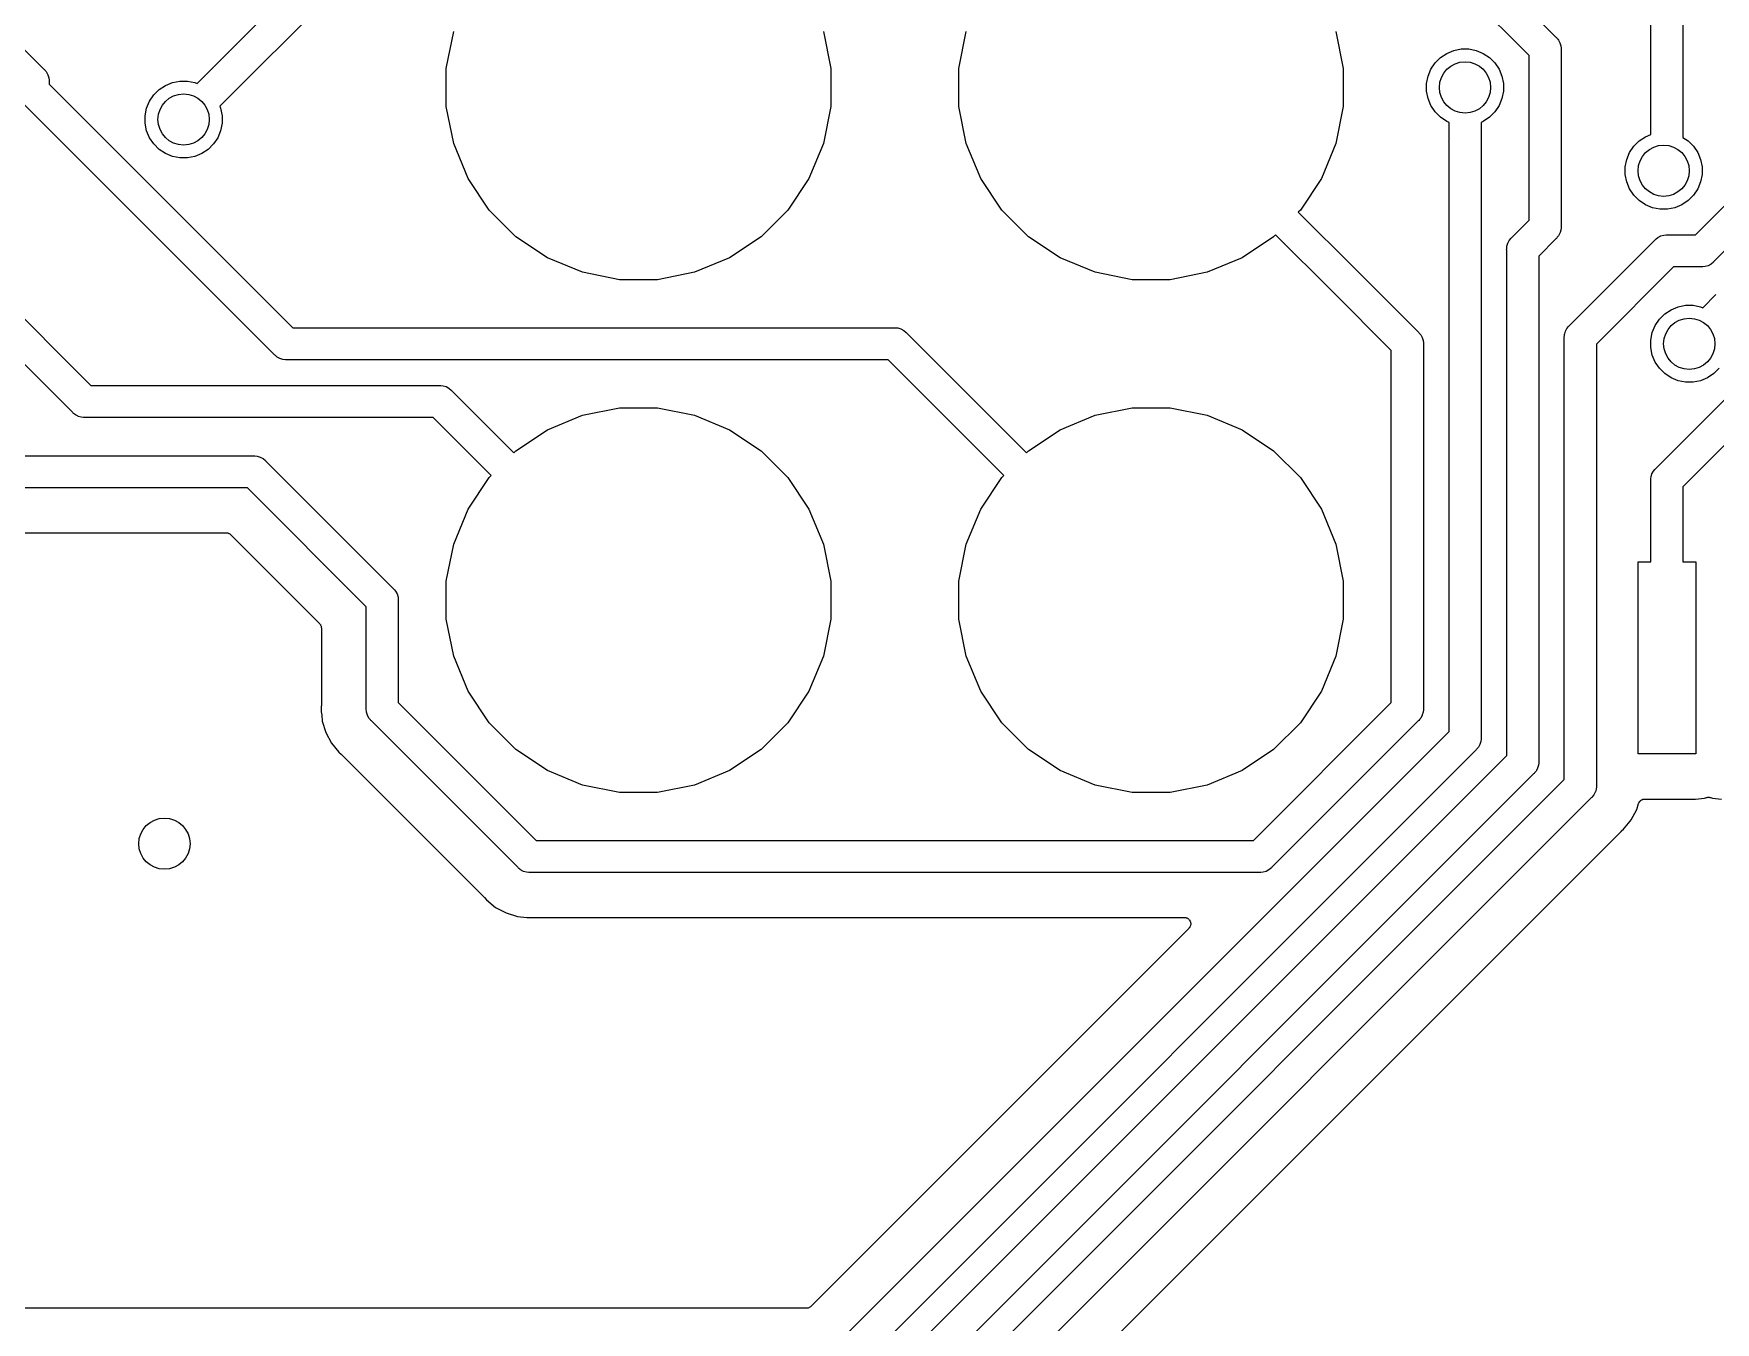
# Model space of a CAD drawing. Extents: x 3.36 to 8.33, y -5.94 to -3.6.
# Drawn here: x 6.176 to 6.693, y -5.6 to -5.204 of the extents above; entities that cross this region are included whole.
import ezdxf

# ---------------------------------------------------------------- set-up
doc = ezdxf.new("R2010")
doc.units = 0
doc.header["$MEASUREMENT"] = 0
doc.layers.add('BLACK', color=7, linetype='CONTINUOUS')

msp = doc.modelspace()

# ---------------------------------------------------------------- linework, layer by layer
at = {"layer": 'BLACK', "linetype": 'CONTINUOUS'}
for p, q in [((6.22656, -5.21924), (6.30737, -5.13842)), ((6.57747, -5.13842), (6.64406, -5.20501)), ((6.31306, -5.14665), (6.23352, -5.2262)), ((6.63583, -5.2107), (6.57178, -5.14665)), ((6.67323, -5.23491), (6.67323, -5.19291)), ((6.68307, -5.19291), (6.68307, -5.2358)), ((6.16929, -5.20465), (6.17949, -5.21485)), ((6.30315, -5.21466), (6.30542, -5.20325)), ((6.41899, -5.20325), (6.42126, -5.21466)), ((6.46063, -5.21466), (6.4629, -5.20325)), ((6.57647, -5.20325), (6.57874, -5.21466)), ((6.64406, -5.20501), (6.64424, -5.20516)), ((6.64424, -5.20516), (6.6444, -5.20535)), ((6.6444, -5.20535), (6.6444, -5.20535)), ((6.6444, -5.20535), (6.64466, -5.20567)), ((6.64466, -5.20567), (6.64486, -5.20591)), ((6.64486, -5.20591), (6.64532, -5.20677)), ((6.64532, -5.20677), (6.6456, -5.2077)), ((6.6456, -5.2077), (6.64567, -5.20842)), ((6.09252, -5.21056), (6.19397, -5.31201)), ((6.60567, -5.21488), (6.60697, -5.21294)), ((6.60697, -5.21294), (6.60861, -5.2113)), ((6.60861, -5.2113), (6.61055, -5.21001)), ((6.61055, -5.21001), (6.6127, -5.20912)), ((6.6127, -5.20912), (6.61498, -5.20866)), ((6.61498, -5.20866), (6.6173, -5.20866)), ((6.6173, -5.20866), (6.61959, -5.20912)), ((6.61959, -5.20912), (6.62174, -5.21001)), ((6.62174, -5.21001), (6.62367, -5.2113)), ((6.62367, -5.2113), (6.62532, -5.21294)), ((6.62532, -5.21294), (6.62661, -5.21488)), ((6.63583, -5.26129), (6.63583, -5.2107)), ((6.64567, -5.20842), (6.64567, -5.20842)), ((6.64567, -5.20842), (6.64569, -5.20866)), ((6.64569, -5.20866), (6.64567, -5.2089)), ((6.64567, -5.2089), (6.64567, -5.26309)), ((6.18828, -5.32024), (6.08429, -5.21625)), ((6.17949, -5.21485), (6.17968, -5.21501)), ((6.17968, -5.21501), (6.17983, -5.21519)), ((6.17983, -5.21519), (6.17983, -5.21519)), ((6.17983, -5.21519), (6.18018, -5.21562)), ((6.18018, -5.21562), (6.18029, -5.21576)), ((6.18029, -5.21576), (6.18075, -5.21661)), ((6.18075, -5.21661), (6.18103, -5.21754)), ((6.18103, -5.21754), (6.1811, -5.21826)), ((6.1811, -5.21826), (6.1811, -5.21826)), ((6.1811, -5.21826), (6.18113, -5.2185)), ((6.18113, -5.2185), (6.1811, -5.21874)), ((6.219, -5.21896), (6.22128, -5.2185)), ((6.22128, -5.2185), (6.2236, -5.2185)), ((6.2236, -5.2185), (6.22589, -5.21896)), ((6.30315, -5.22629), (6.30315, -5.21466)), ((6.42126, -5.21466), (6.42126, -5.22629)), ((6.46063, -5.22629), (6.46063, -5.21466)), ((6.57874, -5.21466), (6.57874, -5.22629)), ((6.60433, -5.21931), (6.60478, -5.21703)), ((6.60478, -5.21703), (6.60567, -5.21488)), ((6.62661, -5.21488), (6.6275, -5.21703)), ((6.6275, -5.21703), (6.62795, -5.21931)), ((6.1811, -5.21874), (6.1811, -5.21942)), ((6.1811, -5.21942), (6.25598, -5.29429)), ((6.21197, -5.22472), (6.21327, -5.22279)), ((6.21327, -5.22279), (6.21491, -5.22114)), ((6.21491, -5.22114), (6.21685, -5.21985)), ((6.21685, -5.21985), (6.219, -5.21896)), ((6.22589, -5.21896), (6.22656, -5.21924)), ((6.60433, -5.22164), (6.60433, -5.21931)), ((6.60478, -5.22392), (6.60433, -5.22164)), ((6.62795, -5.22164), (6.6275, -5.22392)), ((6.62795, -5.21931), (6.62795, -5.22164)), ((6.25029, -5.30252), (6.17287, -5.22511)), ((6.21063, -5.22915), (6.21108, -5.22687)), ((6.21108, -5.22687), (6.21197, -5.22472)), ((6.23352, -5.2262), (6.2338, -5.22687)), ((6.2338, -5.22687), (6.23425, -5.22915)), ((6.30542, -5.2377), (6.30315, -5.22629)), ((6.42126, -5.22629), (6.41899, -5.2377)), ((6.4629, -5.2377), (6.46063, -5.22629)), ((6.57874, -5.22629), (6.57647, -5.2377)), ((6.60567, -5.22607), (6.60478, -5.22392)), ((6.60697, -5.228), (6.60567, -5.22607)), ((6.60861, -5.22965), (6.60697, -5.228)), ((6.62532, -5.228), (6.62367, -5.22965)), ((6.62661, -5.22607), (6.62532, -5.228)), ((6.6275, -5.22392), (6.62661, -5.22607)), ((6.21063, -5.23148), (6.21063, -5.22915)), ((6.21108, -5.23376), (6.21063, -5.23148)), ((6.21197, -5.23591), (6.21108, -5.23376)), ((6.2338, -5.23376), (6.23291, -5.23591)), ((6.23425, -5.23148), (6.2338, -5.23376)), ((6.23425, -5.22915), (6.23425, -5.23148)), ((6.61055, -5.23094), (6.60861, -5.22965)), ((6.61122, -5.23122), (6.61055, -5.23094)), ((6.61122, -5.23693), (6.61122, -5.23122)), ((6.62174, -5.23094), (6.62106, -5.23122)), ((6.62106, -5.23122), (6.62106, -5.23693)), ((6.62367, -5.22965), (6.62174, -5.23094)), ((6.21327, -5.23784), (6.21197, -5.23591)), ((6.21491, -5.23949), (6.21327, -5.23784)), ((6.23162, -5.23784), (6.22997, -5.23949)), ((6.23291, -5.23591), (6.23162, -5.23784)), ((6.30987, -5.24845), (6.30542, -5.2377)), ((6.41899, -5.2377), (6.41454, -5.24845)), ((6.46735, -5.24845), (6.4629, -5.2377)), ((6.57647, -5.2377), (6.57202, -5.24845)), ((6.6112, -5.23718), (6.61122, -5.23693)), ((6.61122, -5.23742), (6.6112, -5.23718)), ((6.61122, -5.41832), (6.61122, -5.23742)), ((6.62106, -5.23693), (6.62109, -5.23718)), ((6.62109, -5.23718), (6.62106, -5.23742)), ((6.62106, -5.23742), (6.62106, -5.23742)), ((6.62106, -5.23742), (6.62106, -5.23743)), ((6.62106, -5.23743), (6.62106, -5.42012)), ((6.6667, -5.24047), (6.66799, -5.23853)), ((6.66799, -5.23853), (6.66964, -5.23689)), ((6.66964, -5.23689), (6.67157, -5.2356)), ((6.67157, -5.2356), (6.67323, -5.23491)), ((6.67484, -5.33744), (6.77657, -5.2357)), ((6.68307, -5.2358), (6.68469, -5.23689)), ((6.68469, -5.23689), (6.68634, -5.23853)), ((6.68634, -5.23853), (6.68763, -5.24047)), ((6.21685, -5.24078), (6.21491, -5.23949)), ((6.219, -5.24167), (6.21685, -5.24078)), ((6.22128, -5.24213), (6.219, -5.24167)), ((6.2236, -5.24213), (6.22128, -5.24213)), ((6.22589, -5.24167), (6.2236, -5.24213)), ((6.22804, -5.24078), (6.22589, -5.24167)), ((6.22997, -5.23949), (6.22804, -5.24078)), ((6.66535, -5.2449), (6.66581, -5.24262)), ((6.66581, -5.24262), (6.6667, -5.24047)), ((6.78481, -5.24139), (6.68307, -5.34312)), ((6.68763, -5.24047), (6.68852, -5.24262)), ((6.68852, -5.24262), (6.68898, -5.2449)), ((6.31633, -5.25812), (6.30987, -5.24845)), ((6.41454, -5.24845), (6.40808, -5.25812)), ((6.47381, -5.25812), (6.46735, -5.24845)), ((6.57202, -5.24845), (6.56556, -5.25812)), ((6.66535, -5.24723), (6.66535, -5.2449)), ((6.66581, -5.24951), (6.66535, -5.24723)), ((6.6667, -5.25166), (6.66581, -5.24951)), ((6.68852, -5.24951), (6.68763, -5.25166)), ((6.68898, -5.24723), (6.68852, -5.24951)), ((6.68898, -5.2449), (6.68898, -5.24723)), ((6.66799, -5.25359), (6.6667, -5.25166)), ((6.66964, -5.25524), (6.66799, -5.25359)), ((6.68634, -5.25359), (6.68469, -5.25524)), ((6.68763, -5.25166), (6.68634, -5.25359)), ((6.68694, -5.26575), (6.69882, -5.25387)), ((6.32456, -5.26634), (6.31633, -5.25812)), ((6.40808, -5.25812), (6.39985, -5.26634)), ((6.48204, -5.26634), (6.47381, -5.25812)), ((6.56556, -5.25812), (6.56492, -5.25875)), ((6.56492, -5.25875), (6.58239, -5.27622)), ((6.67157, -5.25653), (6.66964, -5.25524)), ((6.67372, -5.25742), (6.67157, -5.25653)), ((6.676, -5.25787), (6.67372, -5.25742)), ((6.67833, -5.25787), (6.676, -5.25787)), ((6.68061, -5.25742), (6.67833, -5.25787)), ((6.68276, -5.25653), (6.68061, -5.25742)), ((6.68469, -5.25524), (6.68276, -5.25653)), ((6.70705, -5.25956), (6.69263, -5.27398)), ((6.63055, -5.26657), (6.63583, -5.26129)), ((6.64538, -5.265), (6.64532, -5.26522)), ((6.6456, -5.26429), (6.64538, -5.265)), ((6.64567, -5.26357), (6.6456, -5.26429)), ((6.64567, -5.26309), (6.64569, -5.26333)), ((6.64569, -5.26333), (6.64567, -5.26357)), ((6.64567, -5.26357), (6.64567, -5.26357)), ((6.33423, -5.27281), (6.32456, -5.26634)), ((6.39985, -5.26634), (6.39018, -5.27281)), ((6.49171, -5.27281), (6.48204, -5.26634)), ((6.55733, -5.26634), (6.54766, -5.27281)), ((6.55796, -5.26571), (6.55733, -5.26634)), ((6.57543, -5.28318), (6.55796, -5.26571)), ((6.62891, -5.27022), (6.62894, -5.26998)), ((6.62894, -5.27046), (6.62891, -5.27022)), ((6.62894, -5.26998), (6.62901, -5.26926)), ((6.62894, -5.26998), (6.62894, -5.26998)), ((6.62901, -5.26926), (6.62929, -5.26833)), ((6.62929, -5.26833), (6.62975, -5.26747)), ((6.62975, -5.26747), (6.63036, -5.26672)), ((6.63036, -5.26672), (6.63055, -5.26657)), ((6.64406, -5.26698), (6.63878, -5.27226)), ((6.64424, -5.26683), (6.64406, -5.26698)), ((6.6445, -5.26651), (6.64424, -5.26683)), ((6.64486, -5.26608), (6.6445, -5.26651)), ((6.64532, -5.26522), (6.64486, -5.26608)), ((6.64827, -5.29359), (6.6745, -5.26736)), ((6.6745, -5.26736), (6.67465, -5.26717)), ((6.67465, -5.26717), (6.67484, -5.26702)), ((6.67484, -5.26702), (6.6754, -5.26656)), ((6.67484, -5.26702), (6.67484, -5.26702)), ((6.6754, -5.26656), (6.67626, -5.2661)), ((6.6754, -5.26656), (6.6754, -5.26656)), ((6.6754, -5.26656), (6.6754, -5.26656)), ((6.67626, -5.2661), (6.67718, -5.26582)), ((6.67718, -5.26582), (6.67791, -5.26575)), ((6.67791, -5.26575), (6.67815, -5.26572)), ((6.67791, -5.26575), (6.67791, -5.26575)), ((6.67815, -5.26572), (6.67839, -5.26575)), ((6.67839, -5.26575), (6.68694, -5.26575)), ((6.34498, -5.27726), (6.33423, -5.27281)), ((6.39018, -5.27281), (6.37943, -5.27726)), ((6.50246, -5.27726), (6.49171, -5.27281)), ((6.54766, -5.27281), (6.53691, -5.27726)), ((6.62894, -5.42566), (6.62894, -5.27046)), ((6.63878, -5.27226), (6.63878, -5.42746)), ((6.69087, -5.27524), (6.68994, -5.27552)), ((6.69172, -5.27478), (6.69087, -5.27524)), ((6.69247, -5.27417), (6.69172, -5.27478)), ((6.69263, -5.27398), (6.69247, -5.27417)), ((6.35639, -5.27953), (6.34498, -5.27726)), ((6.36802, -5.27953), (6.35639, -5.27953)), ((6.37943, -5.27726), (6.36802, -5.27953)), ((6.51387, -5.27953), (6.50246, -5.27726)), ((6.5255, -5.27953), (6.51387, -5.27953)), ((6.53691, -5.27726), (6.5255, -5.27953)), ((6.58239, -5.27622), (6.58239, -5.27622)), ((6.58239, -5.27622), (6.60173, -5.29556)), ((6.68019, -5.27559), (6.6565, -5.29928)), ((6.68874, -5.27559), (6.68019, -5.27559)), ((6.68898, -5.27561), (6.68874, -5.27559)), ((6.68922, -5.27559), (6.68898, -5.27561)), ((6.68994, -5.27552), (6.68922, -5.27559)), ((6.68922, -5.27559), (6.68922, -5.27559)), ((6.5935, -5.30125), (6.57543, -5.28318)), ((6.57543, -5.28318), (6.57543, -5.28318)), ((6.68916, -5.28813), (6.6932, -5.28409)), ((6.67587, -5.29168), (6.67751, -5.29004)), ((6.67751, -5.29004), (6.67944, -5.28875)), ((6.67944, -5.28875), (6.68159, -5.28786)), ((6.68159, -5.28786), (6.68388, -5.2874)), ((6.68388, -5.2874), (6.6862, -5.2874)), ((6.6862, -5.2874), (6.68848, -5.28786)), ((6.68848, -5.28786), (6.68916, -5.28813)), ((6.25598, -5.29429), (6.4407, -5.29429)), ((6.4407, -5.29429), (6.44094, -5.29427)), ((6.44094, -5.29427), (6.44119, -5.29429)), ((6.44119, -5.29429), (6.44119, -5.29429)), ((6.44119, -5.29429), (6.44191, -5.29436)), ((6.44191, -5.29436), (6.44284, -5.29464)), ((6.44284, -5.29464), (6.44369, -5.2951)), ((6.44369, -5.2951), (6.44444, -5.29572)), ((6.44444, -5.29572), (6.4446, -5.2959)), ((6.4446, -5.2959), (6.46428, -5.31559)), ((6.60173, -5.29556), (6.60192, -5.29571)), ((6.60192, -5.29571), (6.60207, -5.2959)), ((6.60207, -5.2959), (6.60207, -5.2959)), ((6.60207, -5.2959), (6.60244, -5.29635)), ((6.64676, -5.29616), (6.64701, -5.29535)), ((6.64701, -5.29535), (6.64746, -5.2945)), ((6.64746, -5.2945), (6.64792, -5.29394)), ((6.64792, -5.29394), (6.64808, -5.29375)), ((6.64792, -5.29394), (6.64792, -5.29394)), ((6.64808, -5.29375), (6.64827, -5.29359)), ((6.67323, -5.29805), (6.67368, -5.29577)), ((6.67368, -5.29577), (6.67457, -5.29362)), ((6.67457, -5.29362), (6.67587, -5.29168)), ((6.5935, -5.40938), (6.5935, -5.30125)), ((6.60244, -5.29635), (6.60254, -5.29646)), ((6.60254, -5.29646), (6.60299, -5.29732)), ((6.60299, -5.29732), (6.60327, -5.29825)), ((6.60327, -5.29825), (6.60335, -5.29897)), ((6.60335, -5.29897), (6.60335, -5.29897)), ((6.60335, -5.29897), (6.60337, -5.29921)), ((6.60337, -5.29921), (6.60335, -5.29945)), ((6.60335, -5.29945), (6.60335, -5.41118)), ((6.64663, -5.29724), (6.6467, -5.29654)), ((6.64665, -5.29749), (6.64663, -5.29724)), ((6.64665, -5.433), (6.64665, -5.29749)), ((6.6467, -5.29654), (6.64672, -5.29628)), ((6.64672, -5.29628), (6.64676, -5.29616)), ((6.6565, -5.29928), (6.6565, -5.4348)), ((6.67323, -5.30038), (6.67323, -5.29805)), ((6.67368, -5.30266), (6.67323, -5.30038)), ((6.25044, -5.30271), (6.25029, -5.30252)), ((6.25063, -5.30286), (6.25044, -5.30271)), ((6.25109, -5.30324), (6.25063, -5.30286)), ((6.25063, -5.30286), (6.25063, -5.30286)), ((6.25119, -5.30332), (6.25109, -5.30324)), ((6.25204, -5.30378), (6.25119, -5.30332)), ((6.25297, -5.30406), (6.25204, -5.30378)), ((6.2537, -5.30413), (6.25297, -5.30406)), ((6.25394, -5.30416), (6.2537, -5.30413)), ((6.2537, -5.30413), (6.2537, -5.30413)), ((6.25418, -5.30413), (6.25394, -5.30416)), ((6.43891, -5.30413), (6.25418, -5.30413)), ((6.45732, -5.32255), (6.43891, -5.30413)), ((6.67457, -5.30481), (6.67368, -5.30266)), ((6.67587, -5.30674), (6.67457, -5.30481)), ((6.67751, -5.30839), (6.67587, -5.30674)), ((6.67944, -5.30968), (6.67751, -5.30839)), ((6.68159, -5.31057), (6.67944, -5.30968)), ((6.68388, -5.31102), (6.68159, -5.31057)), ((6.6862, -5.31102), (6.68388, -5.31102)), ((6.68848, -5.31057), (6.6862, -5.31102)), ((6.69063, -5.30968), (6.68848, -5.31057)), ((6.69257, -5.30839), (6.69063, -5.30968)), ((6.69421, -5.30674), (6.69257, -5.30839)), ((6.19397, -5.31201), (6.30094, -5.31201)), ((6.30094, -5.31201), (6.30118, -5.31198)), ((6.30118, -5.31198), (6.30142, -5.31201)), ((6.30142, -5.31201), (6.30142, -5.31201)), ((6.30142, -5.31201), (6.30215, -5.31208)), ((6.30215, -5.31208), (6.30307, -5.31236)), ((6.30307, -5.31236), (6.30393, -5.31282)), ((6.30393, -5.31282), (6.30468, -5.31343)), ((6.30468, -5.31343), (6.30483, -5.31362)), ((6.30483, -5.31362), (6.3068, -5.31559)), ((6.3068, -5.31559), (6.3068, -5.31559)), ((6.3068, -5.31559), (6.32393, -5.33271)), ((6.46428, -5.31559), (6.46428, -5.31559)), ((6.46428, -5.31559), (6.48141, -5.33271)), ((6.18843, -5.32043), (6.18828, -5.32024)), ((6.18862, -5.32058), (6.18843, -5.32043)), ((6.18918, -5.32104), (6.18862, -5.32058)), ((6.18862, -5.32058), (6.18862, -5.32058)), ((6.19002, -5.32149), (6.18918, -5.32104)), ((6.19004, -5.3215), (6.19002, -5.32149)), ((6.19096, -5.32178), (6.19004, -5.3215)), ((6.19169, -5.32185), (6.19096, -5.32178)), ((6.19193, -5.32187), (6.19169, -5.32185)), ((6.19169, -5.32185), (6.19169, -5.32185)), ((6.19217, -5.32185), (6.19193, -5.32187)), ((6.29914, -5.32185), (6.19217, -5.32185)), ((6.29984, -5.32255), (6.29914, -5.32185)), ((6.33423, -5.32562), (6.34498, -5.32117)), ((6.34498, -5.32117), (6.35639, -5.3189)), ((6.35639, -5.3189), (6.36802, -5.3189)), ((6.36802, -5.3189), (6.37943, -5.32117)), ((6.37943, -5.32117), (6.39018, -5.32562)), ((6.49171, -5.32562), (6.50246, -5.32117)), ((6.50246, -5.32117), (6.51387, -5.3189)), ((6.51387, -5.3189), (6.5255, -5.3189)), ((6.5255, -5.3189), (6.53691, -5.32117)), ((6.53691, -5.32117), (6.54766, -5.32562)), ((6.31697, -5.33967), (6.29984, -5.32255)), ((6.29984, -5.32255), (6.29984, -5.32255)), ((6.32456, -5.33208), (6.33423, -5.32562)), ((6.39018, -5.32562), (6.39985, -5.33208)), ((6.47445, -5.33967), (6.45732, -5.32255)), ((6.45732, -5.32255), (6.45732, -5.32255)), ((6.48204, -5.33208), (6.49171, -5.32562)), ((6.54766, -5.32562), (6.55733, -5.33208)), ((6.32393, -5.33271), (6.32456, -5.33208)), ((6.39985, -5.33208), (6.40808, -5.34031)), ((6.48141, -5.33271), (6.48204, -5.33208)), ((6.55733, -5.33208), (6.56556, -5.34031)), ((6.14968, -5.33366), (6.24385, -5.33366)), ((6.24385, -5.33366), (6.24409, -5.33364)), ((6.24409, -5.33364), (6.24434, -5.33366)), ((6.24434, -5.33366), (6.24434, -5.33366)), ((6.24434, -5.33366), (6.24506, -5.33373)), ((6.24506, -5.33373), (6.24599, -5.33401)), ((6.24599, -5.33401), (6.24684, -5.33447)), ((6.24684, -5.33447), (6.24759, -5.33509)), ((6.24759, -5.33509), (6.24775, -5.33527)), ((6.24775, -5.33527), (6.28677, -5.3743)), ((6.67465, -5.33759), (6.67484, -5.33744)), ((6.30987, -5.34998), (6.31633, -5.34031)), ((6.31633, -5.34031), (6.31697, -5.33967)), ((6.40808, -5.34031), (6.41454, -5.34998)), ((6.46735, -5.34998), (6.47381, -5.34031)), ((6.47381, -5.34031), (6.47445, -5.33967)), ((6.56556, -5.34031), (6.57202, -5.34998)), ((6.6732, -5.34109), (6.67326, -5.34047)), ((6.67323, -5.34133), (6.6732, -5.34109)), ((6.67323, -5.36614), (6.67323, -5.34133)), ((6.67326, -5.34047), (6.6733, -5.34012)), ((6.6733, -5.34012), (6.67358, -5.33919)), ((6.67358, -5.33919), (6.67404, -5.33834)), ((6.67404, -5.33834), (6.6745, -5.33778)), ((6.6745, -5.33778), (6.67465, -5.33759)), ((6.6745, -5.33778), (6.6745, -5.33778)), ((6.24206, -5.3435), (6.14788, -5.3435)), ((6.27854, -5.37999), (6.24206, -5.3435)), ((6.68307, -5.34312), (6.68307, -5.36614)), ((6.30542, -5.36073), (6.30987, -5.34998)), ((6.41454, -5.34998), (6.41899, -5.36073)), ((6.4629, -5.36073), (6.46735, -5.34998)), ((6.57202, -5.34998), (6.57647, -5.36073)), ((6.16181, -5.35728), (6.23553, -5.35728)), ((6.23553, -5.35728), (6.23554, -5.35728)), ((6.23554, -5.35728), (6.23554, -5.35728)), ((6.23554, -5.35728), (6.23554, -5.35728)), ((6.23554, -5.35728), (6.23556, -5.35728)), ((6.23556, -5.35728), (6.23574, -5.3573)), ((6.23574, -5.3573), (6.23592, -5.35732)), ((6.23592, -5.35732), (6.23593, -5.35733)), ((6.23593, -5.35733), (6.23594, -5.35733)), ((6.23594, -5.35733), (6.23611, -5.35738)), ((6.23611, -5.35738), (6.23629, -5.35743)), ((6.23629, -5.35743), (6.2363, -5.35744)), ((6.2363, -5.35744), (6.23631, -5.35744)), ((6.23631, -5.35744), (6.23647, -5.35753)), ((6.23647, -5.35753), (6.23663, -5.35762)), ((6.23663, -5.35762), (6.23664, -5.35762)), ((6.23664, -5.35762), (6.23665, -5.35763)), ((6.23665, -5.35763), (6.23678, -5.35774)), ((6.23678, -5.35774), (6.23692, -5.35786)), ((6.23692, -5.35786), (6.26419, -5.38512)), ((6.30315, -5.37214), (6.30542, -5.36073)), ((6.41899, -5.36073), (6.42126, -5.37214)), ((6.46063, -5.37214), (6.4629, -5.36073)), ((6.57647, -5.36073), (6.57874, -5.37214)), ((6.66929, -5.4252), (6.66929, -5.36614)), ((6.66929, -5.36614), (6.67323, -5.36614)), ((6.68307, -5.36614), (6.68701, -5.36614)), ((6.68701, -5.36614), (6.68701, -5.4252)), ((6.30315, -5.38377), (6.30315, -5.37214)), ((6.42126, -5.37214), (6.42126, -5.38377)), ((6.46063, -5.38377), (6.46063, -5.37214)), ((6.57874, -5.37214), (6.57874, -5.38377)), ((6.28677, -5.3743), (6.28696, -5.37446)), ((6.28696, -5.37446), (6.28711, -5.37464)), ((6.28711, -5.37464), (6.28712, -5.37464)), ((6.28712, -5.37464), (6.28724, -5.37479)), ((6.28724, -5.37479), (6.28758, -5.37521)), ((6.28758, -5.37521), (6.28803, -5.37606)), ((6.28803, -5.37606), (6.28831, -5.37699)), ((6.28831, -5.37699), (6.28839, -5.37771)), ((6.28839, -5.37771), (6.28839, -5.37771)), ((6.28839, -5.37771), (6.28841, -5.37795)), ((6.28841, -5.37795), (6.28839, -5.37819)), ((6.28839, -5.37819), (6.28839, -5.40938)), ((6.27854, -5.41118), (6.27854, -5.37999)), ((6.30542, -5.39518), (6.30315, -5.38377)), ((6.42126, -5.38377), (6.41899, -5.39518)), ((6.4629, -5.39518), (6.46063, -5.38377)), ((6.57874, -5.38377), (6.57647, -5.39518)), ((6.26419, -5.38512), (6.26419, -5.38513)), ((6.26419, -5.38513), (6.26419, -5.38513)), ((6.26419, -5.38513), (6.26419, -5.38513)), ((6.26419, -5.38513), (6.26421, -5.38514)), ((6.26421, -5.38514), (6.26432, -5.38528)), ((6.26432, -5.38528), (6.26443, -5.38542)), ((6.26443, -5.38542), (6.26444, -5.38543)), ((6.26444, -5.38543), (6.26445, -5.38544)), ((6.26445, -5.38544), (6.26453, -5.3856)), ((6.26453, -5.3856), (6.26462, -5.38576)), ((6.26462, -5.38576), (6.26462, -5.38577)), ((6.26462, -5.38577), (6.26462, -5.38578)), ((6.26462, -5.38578), (6.26467, -5.38596)), ((6.26467, -5.38596), (6.26473, -5.38613)), ((6.26473, -5.38613), (6.26473, -5.38614)), ((6.26473, -5.38614), (6.26473, -5.38615)), ((6.26473, -5.38615), (6.26475, -5.38633)), ((6.26475, -5.38633), (6.26476, -5.38651)), ((6.26476, -5.38651), (6.26476, -5.4104)), ((6.30987, -5.40593), (6.30542, -5.39518)), ((6.41899, -5.39518), (6.41454, -5.40593)), ((6.46735, -5.40593), (6.4629, -5.39518)), ((6.57647, -5.39518), (6.57202, -5.40593)), ((6.28839, -5.40938), (6.33078, -5.45177)), ((6.31633, -5.4156), (6.30987, -5.40593)), ((6.41454, -5.40593), (6.40808, -5.4156)), ((6.47381, -5.4156), (6.46735, -5.40593)), ((6.55111, -5.45177), (6.5935, -5.40938)), ((6.57202, -5.40593), (6.56556, -5.4156)), ((6.26475, -5.4106), (6.26467, -5.41142)), ((6.26467, -5.41142), (6.26475, -5.41224)), ((6.26476, -5.41043), (6.26475, -5.41051)), ((6.26475, -5.41051), (6.26475, -5.4106)), ((6.26475, -5.41224), (6.26475, -5.41224)), ((6.26475, -5.41224), (6.26486, -5.41331)), ((6.26476, -5.4104), (6.26476, -5.41043)), ((6.26486, -5.41331), (6.26486, -5.41331)), ((6.26486, -5.41331), (6.26503, -5.41508)), ((6.27852, -5.41142), (6.27854, -5.41118)), ((6.27854, -5.41166), (6.27852, -5.41142)), ((6.27858, -5.41205), (6.27854, -5.41166)), ((6.27854, -5.41166), (6.27854, -5.41166)), ((6.27861, -5.41238), (6.27858, -5.41205)), ((6.2789, -5.41331), (6.27861, -5.41238)), ((6.27935, -5.41416), (6.2789, -5.41331)), ((6.27981, -5.41472), (6.27935, -5.41416)), ((6.27997, -5.41491), (6.27981, -5.41472)), ((6.28016, -5.41507), (6.27997, -5.41491)), ((6.60192, -5.41492), (6.60173, -5.41507)), ((6.60217, -5.41461), (6.60192, -5.41492)), ((6.60254, -5.41417), (6.60217, -5.41461)), ((6.60299, -5.41331), (6.60254, -5.41417)), ((6.60302, -5.41321), (6.60299, -5.41331)), ((6.60327, -5.41238), (6.60302, -5.41321)), ((6.60335, -5.41166), (6.60327, -5.41238)), ((6.60335, -5.41118), (6.60337, -5.41142)), ((6.60337, -5.41142), (6.60335, -5.41166)), ((6.60335, -5.41166), (6.60335, -5.41166)), ((6.26503, -5.41508), (6.2661, -5.41861)), ((6.2661, -5.41861), (6.26784, -5.42186)), ((6.32509, -5.46), (6.28016, -5.41507)), ((6.32456, -5.42382), (6.31633, -5.4156)), ((6.40808, -5.4156), (6.39985, -5.42382)), ((6.42029, -5.60925), (6.61122, -5.41832)), ((6.48204, -5.42382), (6.47381, -5.4156)), ((6.60173, -5.41507), (6.5568, -5.46)), ((6.56556, -5.4156), (6.55733, -5.42382)), ((6.62106, -5.42012), (6.62109, -5.42036)), ((6.26784, -5.42186), (6.27018, -5.4247)), ((6.27018, -5.4247), (6.27082, -5.42523)), ((6.27082, -5.42523), (6.27084, -5.42525)), ((6.27084, -5.42525), (6.27089, -5.42531)), ((6.27089, -5.42531), (6.27096, -5.42536)), ((6.33423, -5.43029), (6.32456, -5.42382)), ((6.39985, -5.42382), (6.39018, -5.43029)), ((6.61945, -5.42401), (6.42598, -5.61748)), ((6.49171, -5.43029), (6.48204, -5.42382)), ((6.55733, -5.42382), (6.54766, -5.43029)), ((6.61964, -5.42386), (6.61945, -5.42401)), ((6.61979, -5.42367), (6.61964, -5.42386)), ((6.6202, -5.42317), (6.61979, -5.42367)), ((6.61979, -5.42367), (6.61979, -5.42367)), ((6.62025, -5.42311), (6.6202, -5.42317)), ((6.62071, -5.42225), (6.62025, -5.42311)), ((6.62099, -5.42133), (6.62071, -5.42225)), ((6.62106, -5.4206), (6.62099, -5.42133)), ((6.62109, -5.42036), (6.62106, -5.4206)), ((6.62106, -5.4206), (6.62106, -5.4206)), ((6.68701, -5.4252), (6.66929, -5.4252)), ((6.27096, -5.42536), (6.3148, -5.4692)), ((6.34498, -5.43474), (6.33423, -5.43029)), ((6.39018, -5.43029), (6.37943, -5.43474)), ((6.42763, -5.62697), (6.62894, -5.42566)), ((6.50246, -5.43474), (6.49171, -5.43029)), ((6.54766, -5.43029), (6.53691, -5.43474)), ((6.63797, -5.43045), (6.63751, -5.43101)), ((6.63806, -5.43028), (6.63797, -5.43045)), ((6.63843, -5.42959), (6.63806, -5.43028)), ((6.63871, -5.42867), (6.63843, -5.42959)), ((6.63878, -5.42794), (6.63871, -5.42867)), ((6.63878, -5.42746), (6.6388, -5.4277)), ((6.6388, -5.4277), (6.63878, -5.42794)), ((6.63878, -5.42794), (6.63878, -5.42794)), ((6.35639, -5.43701), (6.34498, -5.43474)), ((6.37943, -5.43474), (6.36802, -5.43701)), ((6.63717, -5.43135), (6.43332, -5.6352)), ((6.43497, -5.64469), (6.64665, -5.433)), ((6.51387, -5.43701), (6.50246, -5.43474)), ((6.53691, -5.43474), (6.5255, -5.43701)), ((6.63735, -5.4312), (6.63717, -5.43135)), ((6.63751, -5.43101), (6.63735, -5.4312)), ((6.63751, -5.43101), (6.63751, -5.43101)), ((6.6565, -5.43528), (6.65642, -5.436)), ((6.6565, -5.4348), (6.65652, -5.43504)), ((6.65652, -5.43504), (6.6565, -5.43528)), ((6.6565, -5.43528), (6.6565, -5.43528)), ((6.36802, -5.43701), (6.35639, -5.43701)), ((6.65488, -5.43869), (6.44066, -5.65292)), ((6.5255, -5.43701), (6.51387, -5.43701)), ((6.65507, -5.43854), (6.65488, -5.43869)), ((6.65523, -5.43834), (6.65507, -5.43854)), ((6.65569, -5.43779), (6.65523, -5.43834)), ((6.65614, -5.43693), (6.65569, -5.43779)), ((6.65618, -5.43681), (6.65614, -5.43693)), ((6.65642, -5.436), (6.65618, -5.43681)), ((6.66894, -5.44223), (6.66948, -5.44045)), ((6.66948, -5.44042), (6.66952, -5.44034)), ((6.66948, -5.44045), (6.66948, -5.44042)), ((6.66952, -5.44034), (6.66954, -5.44026)), ((6.66954, -5.44026), (6.66959, -5.44017)), ((6.66959, -5.44017), (6.66964, -5.44007)), ((6.66964, -5.44007), (6.66969, -5.44)), ((6.66969, -5.44), (6.66973, -5.43992)), ((6.66973, -5.43992), (6.66979, -5.43984)), ((6.66979, -5.43984), (6.66985, -5.43975)), ((6.66985, -5.43975), (6.66992, -5.43969)), ((6.66992, -5.43969), (6.66997, -5.43962)), ((6.66997, -5.43962), (6.67005, -5.43956)), ((6.67005, -5.43956), (6.67013, -5.43949)), ((6.67013, -5.43949), (6.6702, -5.43944)), ((6.6702, -5.43944), (6.67027, -5.43938)), ((6.67027, -5.43938), (6.67036, -5.43933)), ((6.67036, -5.43933), (6.67045, -5.43928)), ((6.67045, -5.43928), (6.67053, -5.43924)), ((6.67053, -5.43924), (6.67061, -5.4392)), ((6.67061, -5.4392), (6.67071, -5.43917)), ((6.67071, -5.43917), (6.67081, -5.43913)), ((6.67081, -5.43913), (6.67089, -5.43912)), ((6.67089, -5.43912), (6.67098, -5.43909)), ((6.67098, -5.43909), (6.67108, -5.43908)), ((6.67108, -5.43908), (6.67118, -5.43906)), ((6.67118, -5.43906), (6.67127, -5.43906)), ((6.67127, -5.43906), (6.67136, -5.43905)), ((6.67136, -5.43905), (6.68691, -5.43905)), ((6.68691, -5.43905), (6.68971, -5.43878)), ((6.68971, -5.43878), (6.69037, -5.43858)), ((6.69037, -5.43858), (6.69038, -5.43857)), ((6.69038, -5.43857), (6.69038, -5.43857)), ((6.69038, -5.43857), (6.69038, -5.43857)), ((6.69038, -5.43857), (6.6904, -5.43857)), ((6.6904, -5.43857), (6.69058, -5.43853)), ((6.69058, -5.43853), (6.69076, -5.4385)), ((6.69076, -5.4385), (6.69077, -5.4385)), ((6.69077, -5.4385), (6.69078, -5.4385)), ((6.69078, -5.4385), (6.69096, -5.4385)), ((6.69096, -5.4385), (6.69114, -5.4385)), ((6.69114, -5.4385), (6.69115, -5.4385)), ((6.69115, -5.4385), (6.69116, -5.4385)), ((6.69116, -5.4385), (6.69134, -5.43854)), ((6.69134, -5.43854), (6.69152, -5.43858)), ((6.69152, -5.43858), (6.69218, -5.43878)), ((6.69218, -5.43878), (6.69498, -5.43905)), ((6.66539, -5.44769), (6.66688, -5.44587)), ((6.66688, -5.44587), (6.6672, -5.44548)), ((6.66688, -5.44587), (6.66688, -5.44587)), ((6.6672, -5.44548), (6.66894, -5.44223)), ((6.4678, -5.64526), (6.66408, -5.44898)), ((6.66408, -5.44898), (6.6641, -5.44896)), ((6.6641, -5.44896), (6.66416, -5.44891)), ((6.66416, -5.44891), (6.66422, -5.44885)), ((6.66422, -5.44885), (6.66486, -5.44833)), ((6.66486, -5.44833), (6.66539, -5.44769)), ((6.66539, -5.44769), (6.66539, -5.44769)), ((6.33078, -5.45177), (6.55111, -5.45177)), ((6.32524, -5.46019), (6.32509, -5.46)), ((6.32543, -5.46034), (6.32524, -5.46019)), ((6.32575, -5.46061), (6.32543, -5.46034)), ((6.32543, -5.46034), (6.32543, -5.46034)), ((6.32599, -5.4608), (6.32575, -5.46061)), ((6.32685, -5.46126), (6.32599, -5.4608)), ((6.32777, -5.46154), (6.32685, -5.46126)), ((6.55504, -5.46126), (6.55412, -5.46154)), ((6.5559, -5.4608), (6.55504, -5.46126)), ((6.55665, -5.46019), (6.5559, -5.4608)), ((6.5568, -5.46), (6.55665, -5.46019)), ((6.3285, -5.46161), (6.32777, -5.46154)), ((6.32874, -5.46164), (6.3285, -5.46161)), ((6.3285, -5.46161), (6.3285, -5.46161)), ((6.32898, -5.46161), (6.32874, -5.46164)), ((6.55291, -5.46161), (6.32898, -5.46161)), ((6.55315, -5.46164), (6.55291, -5.46161)), ((6.55339, -5.46161), (6.55315, -5.46164)), ((6.55412, -5.46154), (6.55339, -5.46161)), ((6.55339, -5.46161), (6.55339, -5.46161)), ((6.3148, -5.4692), (6.31482, -5.46922)), ((6.31482, -5.46922), (6.31487, -5.46928)), ((6.31487, -5.46928), (6.31493, -5.46934)), ((6.31493, -5.46934), (6.31545, -5.46998)), ((6.31545, -5.46998), (6.3183, -5.47232)), ((6.3183, -5.47232), (6.32155, -5.47405)), ((6.32155, -5.47405), (6.32507, -5.47512)), ((6.32507, -5.47512), (6.32792, -5.4754)), ((6.32792, -5.4754), (6.32792, -5.4754)), ((6.32792, -5.4754), (6.32874, -5.47548)), ((6.32874, -5.47548), (6.32956, -5.4754)), ((6.32956, -5.4754), (6.32959, -5.4754)), ((6.32959, -5.4754), (6.32967, -5.4754)), ((6.32967, -5.4754), (6.32975, -5.47539)), ((6.32975, -5.47539), (6.52991, -5.47539)), ((6.52991, -5.47539), (6.52993, -5.47539)), ((6.52993, -5.47539), (6.52993, -5.47539)), ((6.52993, -5.47539), (6.52993, -5.47539)), ((6.52993, -5.47539), (6.52994, -5.47539)), ((6.52994, -5.47539), (6.53013, -5.47541)), ((6.53013, -5.47541), (6.53031, -5.47543)), ((6.53031, -5.47543), (6.53032, -5.47544)), ((6.53032, -5.47544), (6.53032, -5.47544)), ((6.53032, -5.47544), (6.5305, -5.47549)), ((6.5305, -5.47549), (6.53068, -5.47555)), ((6.53068, -5.47555), (6.53068, -5.47555)), ((6.53068, -5.47555), (6.53069, -5.47555)), ((6.53069, -5.47555), (6.53085, -5.47564)), ((6.53085, -5.47564), (6.53102, -5.47573)), ((6.53102, -5.47573), (6.53102, -5.47574)), ((6.53102, -5.47574), (6.53102, -5.47574)), ((6.53102, -5.47574), (6.53117, -5.47586)), ((6.53117, -5.47586), (6.53131, -5.47598)), ((6.53131, -5.47598), (6.53131, -5.47598)), ((6.53131, -5.47598), (6.53132, -5.47598)), ((6.53132, -5.47598), (6.53143, -5.47613)), ((6.53143, -5.47613), (6.53155, -5.47628)), ((6.53155, -5.47628), (6.53156, -5.47628)), ((6.53156, -5.47628), (6.53156, -5.47628)), ((6.53156, -5.47628), (6.53164, -5.47644)), ((6.53164, -5.47644), (6.53173, -5.47662)), ((6.53173, -5.47662), (6.53173, -5.47662)), ((6.53173, -5.47662), (6.53174, -5.47662)), ((6.53174, -5.47662), (6.53179, -5.47679)), ((6.53179, -5.47679), (6.53184, -5.47699)), ((6.5313, -5.47876), (6.41516, -5.5949)), ((6.53142, -5.47861), (6.5313, -5.47875)), ((6.5313, -5.47875), (6.5313, -5.47876)), ((6.5313, -5.47876), (6.5313, -5.47876)), ((6.5313, -5.47876), (6.5313, -5.47876)), ((6.53154, -5.47846), (6.53142, -5.47861)), ((6.53155, -5.47846), (6.53154, -5.47846)), ((6.53154, -5.47846), (6.53154, -5.47846)), ((6.53164, -5.47829), (6.53155, -5.47846)), ((6.53173, -5.47812), (6.53164, -5.47829)), ((6.53178, -5.47793), (6.53173, -5.47812)), ((6.53173, -5.47812), (6.53173, -5.47812)), ((6.53173, -5.47812), (6.53173, -5.47812)), ((6.53184, -5.47776), (6.53178, -5.47793)), ((6.53184, -5.47699), (6.53184, -5.47699)), ((6.53184, -5.47699), (6.53184, -5.47699)), ((6.53184, -5.47699), (6.53186, -5.47717)), ((6.53186, -5.47756), (6.53184, -5.47775)), ((6.53184, -5.47775), (6.53184, -5.47775)), ((6.53184, -5.47775), (6.53184, -5.47776)), ((6.53186, -5.47717), (6.53188, -5.47737)), ((6.53188, -5.47738), (6.53186, -5.47756)), ((6.53188, -5.47737), (6.53188, -5.47737)), ((6.53188, -5.47737), (6.53188, -5.47738)), ((6.41377, -5.59547), (6.03612, -5.59547)), ((6.41395, -5.59546), (6.41377, -5.59547)), ((6.41413, -5.59544), (6.41395, -5.59546)), ((6.41414, -5.59544), (6.41413, -5.59544)), ((6.41415, -5.59544), (6.41414, -5.59544)), ((6.41432, -5.59538), (6.41415, -5.59544)), ((6.4145, -5.59533), (6.41432, -5.59538)), ((6.41451, -5.59533), (6.4145, -5.59533)), ((6.41452, -5.59532), (6.41451, -5.59533)), ((6.41468, -5.59524), (6.41452, -5.59532)), ((6.41484, -5.59516), (6.41468, -5.59524)), ((6.41485, -5.59515), (6.41484, -5.59516)), ((6.41486, -5.59514), (6.41485, -5.59515)), ((6.415, -5.59503), (6.41486, -5.59514)), ((6.41514, -5.59492), (6.415, -5.59503)), ((6.41515, -5.5949), (6.41514, -5.59492)), ((6.41516, -5.5949), (6.41515, -5.5949)), ((6.41516, -5.5949), (6.41516, -5.5949)), ((6.41516, -5.5949), (6.41516, -5.5949))]:
    msp.add_line(p, q, dxfattribs=at)
at = {"layer": 'BLACK'}
for centre in [(6.61614, -5.22047), (6.22244, -5.23031), (6.67717, -5.24606), (6.68504, -5.29921), (6.21654, -5.45276)]:
    msp.add_circle(centre, 0.00787, dxfattribs=at)

doc.saveas('drawing.dxf')
